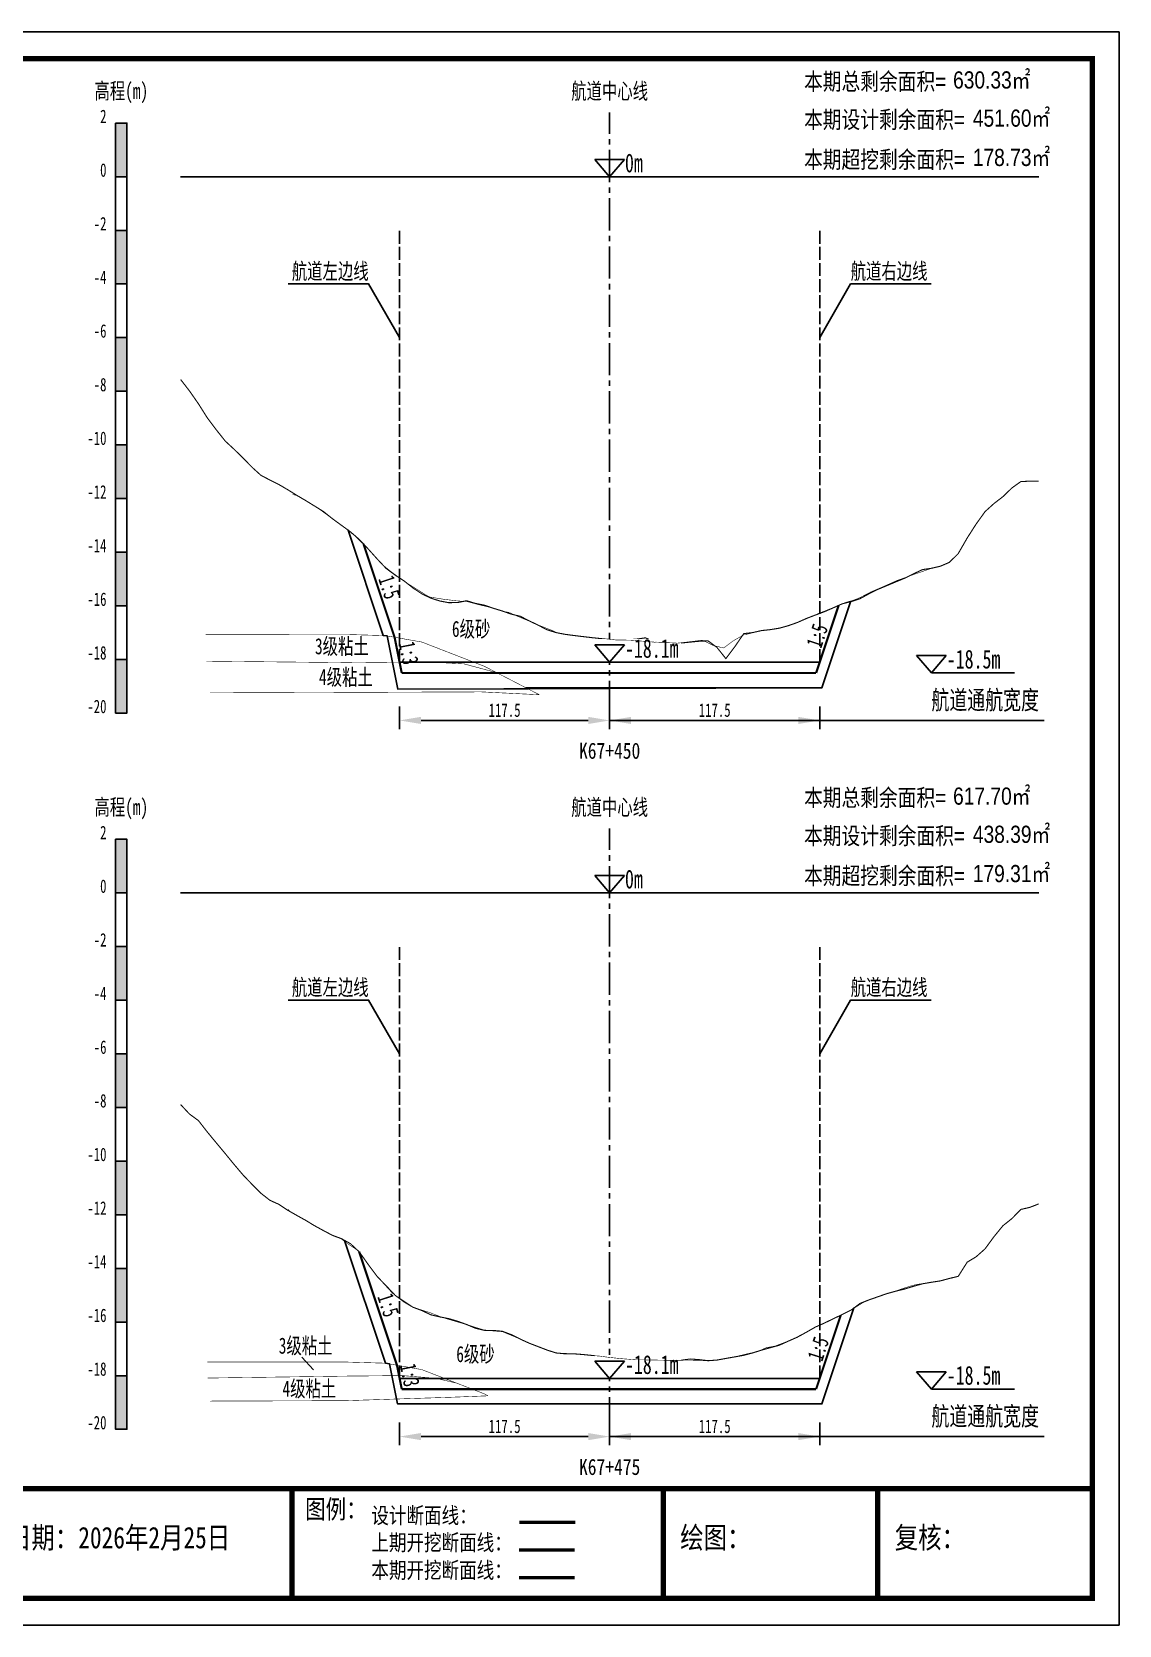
# Model space of a CAD drawing. Header units: millimetres. Extents: x 0 to 2247, y -8564 to 0.
# Drawn here: x 217.3 to 420, y -297 to 0 of the extents above; entities that cross this region are included whole.
import ezdxf
from ezdxf.enums import TextEntityAlignment as Align

# ---------------------------------------------------------------- set-up
doc = ezdxf.new("R2010")
doc.units = ezdxf.units.MM
for name, pattern in [('ACAD_ISO02W100', [15, 12, -3]), ('ACAD_ISO05W100', [33, 24, -3, 0, -3, 0, -3]), ('CENTER2', [1.125, 0.75, -0.125, 0.125, -0.125])]:
    doc.linetypes.add(name, pattern=pattern)
for name, color, linetype in [('0-航道左右边线标注', 8, 'Continuous'), ('1-疏浚底高', 7, 'Continuous'), ('1-通航宽度', 7, 'Continuous'), ('1-通航底高', 7, 'Continuous'), ('202602', 1, 'Continuous'), ('DMX', 20, 'Continuous'), ('L1', 7, 'Continuous'), ('图幅内框线', 24, 'Continuous'), ('图幅外框线', 145, 'Continuous'), ('地质分层', 6, 'Continuous'), ('坡比', 1, 'Continuous'), ('尺寸标注', 1, 'Continuous'), ('开挖线', 4, 'Continuous'), ('标尺', 7, 'Continuous'), ('桩号', 1, 'Continuous'), ('超挖框', 7, 'Continuous'), ('超挖线', 3, 'Continuous'), ('辅助框', 7, 'Continuous'), ('通航底面线', 7, 'ACAD_ISO02W100'), ('面积标注', 2, 'Continuous')]:
    doc.layers.add(name, color=color, linetype=linetype)
doc.styles.get("Standard").update_dxf_attribs({"font": 'arial.ttf'})
doc.styles.add('仿宋', font='仿宋_GB2312.ttf', dxfattribs={"width": 0.8})
doc.styles.add('仿宋GB2312', font='仿宋_GB2312.ttf', dxfattribs={"width": 0.7, "height": 2.5})
doc.styles.add('仿宋体', font='仿宋_GB2312.ttf', dxfattribs={"width": 0.8})
doc.dimstyles.new('2000', dxfattribs={"dimtxt": 3, "dimasz": 2.5, "dimexe": 1.25, "dimexo": 0.625, "dimtad": 1, "dimlfac": 2, "dimtxsty": 'Standard', "dimcen": 2.5, "dimazin": 3, "dimtfac": 1, "dimtmove": 0, "dimatfit": 3, "dimtfill": 1})

# ---------------------------------------------------------------- blocks, each defined once
blk = doc.blocks.new('标尺')
at = {"layer": '标尺', "linetype": 'Continuous'}
for points in [[(-2.116669999959412, 100), (0, 100), (0, 90), (-2.116669999959412, 90)], [(-2.116669999959412, 80), (0, 80), (0, 70), (-2.116669999959412, 70)], [(-2.116669999959412, 60), (0, 60), (0, 50), (-2.116669999959412, 50)], [(-2.116669999959412, 40), (0, 40), (0, 30), (-2.116669999959412, 30)], [(-2.116669999959412, 20), (0, 20), (0, 10), (-2.116669999959412, 10)], [(-2.116669999959412, 0), (0, 0), (0, -10), (-2.116669999959412, -10)]]:
    blk.add_hatch(color=256, dxfattribs=at).paths.add_polyline_path(points)
for p, q in [((-2.116669999959412, -10), (-2.116669999959412, 100)), ((0, -10), (0, 100)), ((-2.116669999959412, 80), (0, 80)), ((-2.116669999959412, 70), (0, 70)), ((-2.116669999959412, 60), (0, 60)), ((-2.116669999959412, 50), (0, 50)), ((-2.116669999959412, 40), (0, 40)), ((-2.116669999959412, 30), (0, 30)), ((-2.116669999959412, 20), (0, 20)), ((-2.116669999959412, 10), (0, 10)), ((-2.116669999959412, 0), (0, 0)), ((-2.116669999959412, -10), (0, -10))]:
    blk.add_line(p, q, dxfattribs=at)
at = {"layer": '标尺'}
for points in [[(-2.116669999959412, 100), (0, 100), (0, 90), (-2.116669999959412, 90)], [(-2.116669999959412, 100), (0, 100), (0, 90), (-2.116669999959412, 90)], [(-2.116669999959412, 80), (0, 80), (0, 70), (-2.116669999959412, 70)], [(-2.116669999959412, 80), (0, 80), (0, 70), (-2.116669999959412, 70)], [(-2.116669999959412, 60), (0, 60), (0, 50), (-2.116669999959412, 50)], [(-2.116669999959412, 60), (0, 60), (0, 50), (-2.116669999959412, 50)], [(-2.116669999959412, 40), (0, 40), (0, 30), (-2.116669999959412, 30)], [(-2.116669999959412, 40), (0, 40), (0, 30), (-2.116669999959412, 30)], [(-2.116669999959412, 20), (0, 20), (0, 10), (-2.116669999959412, 10)], [(-2.116669999959412, 20), (0, 20), (0, 10), (-2.116669999959412, 10)], [(-2.116669999959412, 0), (0, 0), (0, -10), (-2.116669999959412, -10)], [(-2.116669999959412, 0), (0, 0), (0, -10), (-2.116669999959412, -10)]]:
    blk.add_lwpolyline(points, close=True, dxfattribs=at)
at = {"layer": '标尺', "style": '仿宋GB2312', "width": 0.7}
blk.add_text('高程(m)', height=3, dxfattribs=at).set_placement((-1.058334999950601, 106.0000000009313), align=Align.MIDDLE_CENTER)
for s, p in [('2', (-3.816669999971053, 100)), ('0', (-3.816669999971053, 90)), ('-2', (-3.816669999971053, 80)), ('-4', (-3.816669999971053, 70)), ('-6', (-3.816669999971053, 60)), ('-8', (-3.816669999971053, 50)), ('-10', (-3.816669999971053, 40)), ('-12', (-3.816669999971053, 30)), ('-14', (-3.816669999971053, 20)), ('-16', (-3.816669999971053, 10)), ('-18', (-3.816669999971053, 0)), ('-20', (-3.816669999971053, -10))]:
    blk.add_text(s, height=2.5, dxfattribs=at).set_placement(p, align=Align.RIGHT)
blk = doc.blocks.new('疏浚底高')
at = {"layer": '1-疏浚底高'}
for p, q in [((-2.762500616780015, 3.232125726994127), (0, 0)), ((2.762500616838223, 3.232125726994127), (-2.762500616780015, 3.232125726994127)), ((0, 0), (2.762500616838223, 3.232125726994127)), ((-5.9237936512e-06, -6.9327652454e-06), (15.51466270413067, -6.9327652454e-06))]:
    blk.add_line(p, q, dxfattribs=at)
at = {"layer": '1-疏浚底高', "style": '仿宋', "width": 0.7}
blk.add_attdef('疏浚底高', (2.856123796140308, 0.8203236390836535), '', height=3.5, dxfattribs=at)
blk = doc.blocks.new('通航底高')
at = {"layer": '1-通航底高'}
for p, q in [((-2.762494692986364, 3.232132659759372), (5.9237936512e-06, 6.9327652454e-06)), ((2.762506540631874, 3.232132659759372), (-2.762494692986364, 3.232132659759372)), ((5.9237936512e-06, 6.9327652454e-06), (2.762506540631874, 3.232132659759372))]:
    blk.add_line(p, q, dxfattribs=at)
at = {"layer": '1-通航底高', "style": '仿宋', "width": 0.7}
blk.add_attdef('通航底高', (2.856129719933959, 0.8203305718488991), '', height=3.5, dxfattribs=at)
blk = doc.blocks.new('*D176')
at = {"layer": 'Defpoints', "color": 0}
for p in [(325, -117.5), (364.1666666664901, -117.5), (364.1666666664901, -128.3544886988729)]:
    blk.add_point(p, dxfattribs=at)
at = {"layer": '尺寸标注', "color": 0, "lineweight": -2, "ltscale": 0.5}
for p, q in [((325, -125.75), (325, -129.9544886988729)), ((364.1666666664901, -125.75), (364.1666666664901, -129.9544886988729)), ((329, -128.3544886988729), (360.1666666664901, -128.3544886988729))]:
    blk.add_line(p, q, dxfattribs=at)
at = {"layer": '尺寸标注', "color": 0}
for points in [[(329, -127.6878220322062), (329, -129.0211553655396), (325, -128.3544886988729)], [(360.1666666664901, -129.0211553655396), (360.1666666664901, -127.6878220322062), (364.1666666664901, -128.3544886988729)]]:
    blk.add_solid(points, dxfattribs=at)
at = {"layer": '尺寸标注', "color": 0, "insert": (344.583333333245, -126.4580601274444), "char_height": 2.5, "attachment_point": 5, "style": '仿宋GB2312', "bg_fill": 3, "box_fill_scale": 1.1, "bg_fill_color": 257, "bg_fill_transparency": 0}
blk.add_mtext('117.5', dxfattribs=at)
blk = doc.blocks.new('*D177')
at = {"layer": 'Defpoints', "color": 0}
for p in [(325, -251), (364.1666666675769, -251), (364.1666666675769, -261.8544588050427)]:
    blk.add_point(p, dxfattribs=at)
at = {"layer": '尺寸标注', "color": 0, "lineweight": -2, "ltscale": 0.5}
for p, q in [((325, -259.25), (325, -263.4544588050427)), ((364.1666666675769, -259.25), (364.1666666675769, -263.4544588050427)), ((329, -261.8544588050427), (360.1666666675769, -261.8544588050427))]:
    blk.add_line(p, q, dxfattribs=at)
at = {"layer": '尺寸标注', "color": 0}
for points in [[(329, -261.187792138376), (329, -262.5211254717093), (325, -261.8544588050427)], [(360.1666666675769, -262.5211254717093), (360.1666666675769, -261.187792138376), (364.1666666675769, -261.8544588050427)]]:
    blk.add_solid(points, dxfattribs=at)
at = {"layer": '尺寸标注', "color": 0, "insert": (344.5833333337885, -259.9580302336141), "char_height": 2.5, "attachment_point": 5, "style": '仿宋GB2312', "bg_fill": 3, "box_fill_scale": 1.1, "bg_fill_color": 257, "bg_fill_transparency": 0}
blk.add_mtext('117.5', dxfattribs=at)
blk = doc.blocks.new('*D190')
at = {"layer": 'Defpoints', "color": 0}
for p in [(285.833333333811, -117.5), (325, -117.5), (325, -128.35454206967)]:
    blk.add_point(p, dxfattribs=at)
at = {"layer": '尺寸标注', "color": 0, "lineweight": -2, "ltscale": 0.5}
for p, q in [((285.833333333811, -125.75), (285.833333333811, -129.95454206967)), ((325, -125.75), (325, -129.95454206967)), ((289.833333333811, -128.35454206967), (321, -128.35454206967))]:
    blk.add_line(p, q, dxfattribs=at)
at = {"layer": '尺寸标注', "color": 0}
for points in [[(289.833333333811, -127.6878754030034), (289.833333333811, -129.0212087363367), (285.833333333811, -128.35454206967)], [(321, -129.0212087363367), (321, -127.6878754030034), (325, -128.35454206967)]]:
    blk.add_solid(points, dxfattribs=at)
at = {"layer": '尺寸标注', "color": 0, "insert": (305.4166666669055, -126.4581134982415), "char_height": 2.5, "attachment_point": 5, "style": '仿宋GB2312', "bg_fill": 3, "box_fill_scale": 1.1, "bg_fill_color": 257, "bg_fill_transparency": 0}
blk.add_mtext('117.5', dxfattribs=at)
blk = doc.blocks.new('*D191')
at = {"layer": 'Defpoints', "color": 0}
for p in [(285.83333333351, -251), (325, -251), (325, -261.8545121865845)]:
    blk.add_point(p, dxfattribs=at)
at = {"layer": '尺寸标注', "color": 0, "lineweight": -2, "ltscale": 0.5}
for p, q in [((285.83333333351, -259.25), (285.83333333351, -263.4545121865845)), ((325, -259.25), (325, -263.4545121865845)), ((289.83333333351, -261.8545121865845), (321, -261.8545121865845))]:
    blk.add_line(p, q, dxfattribs=at)
at = {"layer": '尺寸标注', "color": 0}
for points in [[(289.83333333351, -261.1878455199179), (289.83333333351, -262.5211788532512), (285.83333333351, -261.8545121865845)], [(321, -262.5211788532512), (321, -261.1878455199179), (325, -261.8545121865845)]]:
    blk.add_solid(points, dxfattribs=at)
at = {"layer": '尺寸标注', "color": 0, "insert": (305.4166666667549, -259.958083615156), "char_height": 2.5, "attachment_point": 5, "style": '仿宋GB2312', "bg_fill": 3, "box_fill_scale": 1.1, "bg_fill_color": 257, "bg_fill_transparency": 0}
blk.add_mtext('117.5', dxfattribs=at)

msp = doc.modelspace()

# ---------------------------------------------------------------- linework, layer by layer
at = {"layer": '0-航道左右边线标注', "linetype": 'ACAD_ISO02W100', "ltscale": 0.2}
for points in [[(285.833333333811, -117.5), (285.833333333811, -37)], [(364.1666666664901, -117.5), (364.1666666664901, -37)], [(285.8333333335099, -251), (285.8333333335099, -170.5)], [(364.1666666675769, -251), (364.1666666675769, -170.5)]]:
    msp.add_lwpolyline(points, dxfattribs=at)
at = {"layer": '0-航道左右边线标注'}
for points in [[(285.833333333811, -57), (280.0598306419438, -46.99999999998364), (265.0598306419438, -46.99999999993996)], [(364.1666666664901, -57), (369.9401693584154, -47.00000000001636), (384.9401693584155, -47.00000000006002)], [(285.83333333351, -190.5), (280.0598306416429, -180.4999999999836), (265.0598306416429, -180.49999999994)], [(364.1666666675769, -190.5), (369.9401693595023, -180.5000000000164), (384.9401693595023, -180.50000000006)]]:
    msp.add_lwpolyline(points, dxfattribs=at)
at = {"layer": '1-通航宽度'}
for points in [[(325, -128.35), (406, -128.35)], [(325, -261.85), (406, -261.85)]]:
    msp.add_lwpolyline(points, dxfattribs=at)
at = {"layer": 'DMX', "color": 7, "linetype": 'Continuous', "const_width": 0.2}
for points in [[(244.9999999999998, -64.79999999981372), (244.9999999999998, -64.79999999981372), (246.6666666666861, -66.94499999983236), (248.3333333333139, -69.33999999985099), (250, -71.98499999986961), (251.6666666666861, -74.18999999994412), (253.3333333333139, -76.29000000003725), (255, -77.83000000007452), (256.6666666666861, -79.4550000000745), (258.3333333333139, -81.17499999981374), (260, -82.68500000005587), (261.6666666666861, -83.54499999992547), (263.3333333333139, -84.3849999997765), (265, -85.35999999986961), (266.6666666666861, -86.39500000001861), (268.3333333333139, -87.375), (270, -88.39999999990684), (271.6666666666861, -89.43000000016764), (273.3333333333139, -90.77000000001865), (275, -91.9849999998696), (276.6666666666861, -93.18999999994413), (278.3333333333139, -94.625), (280, -96.41500000003722), (281.6666666666861, -98.27000000001865), (283.3333333333139, -100.035000000149), (285, -101.2599999997765), (286.6666666666861, -102.3450000002049), (288.3333333333139, -103.6650000000372), (290, -104.7650000001304), (291.6666666666861, -105.5649999999441), (293.3333333333139, -106.089999999851), (295, -106.4049999997951), (296.6666666666861, -106.3799999998882), (298.3333333333139, -106.0449999999255), (300, -106.5499999998137), (301.6666666666861, -106.875), (303.333333333314, -107.4550000000745), (305, -107.9599999999627), (306.6666666666861, -108.5449999999255), (308.3333333333139, -108.9399999999441), (310, -109.7900000000372), (311.6666666666861, -110.5950000002049), (313.3333333333139, -111.4599999999627), (315, -111.9799999999814), (316.6666666666861, -112.2999999998137), (318.3333333333139, -112.5249999999068), (320, -112.7250000000931), (321.6666666666861, -112.9199999999255), (323.3333333333139, -113.0950000002049), (325, -113.2650000001304), (326.6666666666861, -113.3500000000931), (328.333333333314, -113.3450000002049), (330, -113.1949999998323), (331.6666666666861, -112.9599999999627), (333.3333333333139, -113.6749999998137), (335, -114.2549999998882), (336.6666666666861, -114.035000000149), (338.3333333333139, -113.9199999999255), (340, -113.7549999998882), (341.6666666666861, -113.5950000002049), (343.3333333333139, -113.5099999997765), (345, -114.7349999998696), (346.6666666666861, -116.8300000000745), (348.3333333333139, -114.625), (350, -112.1800000001676), (351.6666666666861, -111.9799999999814), (353.333333333314, -111.6049999999813), (355, -111.4249999998137), (356.6666666666861, -111.1499999999068), (358.3333333333139, -110.6899999999441), (360, -110.1000000000931), (361.6666666666861, -109.3599999998696), (363.3333333333139, -108.7200000002049), (365, -108.1049999999813), (366.6666666666861, -107.375), (368.3333333333139, -106.6299999998882), (370, -106.214999999851), (371.6666666666861, -105.6699999999255), (373.3333333333139, -104.7599999997764), (375, -103.9300000001676), (376.6666666666861, -103.2349999998696), (378.333333333314, -102.535000000149), (380, -101.8500000000931), (381.6666666666861, -101.0200000000186), (383.3333333333139, -100.2400000002235), (385, -99.99500000011179), (386.6666666666861, -99.6099999998696), (388.3333333333139, -98.89500000001865), (390, -97.25000000000001), (391.6666666666861, -94.35000000009312), (393.3333333333139, -91.75), (395, -89.43000000016764), (396.6666666666861, -87.91999999992547), (398.3333333333139, -86.64000000013039), (400, -85.02000000001863), (401.6666666666861, -83.83499999996272), (403.3333333333139, -83.75), (404.9999999999998, -83.77499999990687)], [(244.9999999999998, -199.9550000000745), (244.9999999999998, -199.9550000000745), (246.6666666666861, -201.7349999998696), (248.3333333333139, -202.9550000000745), (250, -205.1000000000931), (251.6666666666861, -207.1150000002235), (253.3333333333139, -209.1099999998696), (255, -211.1499999999069), (256.6666666666861, -213.1099999998696), (258.3333333333139, -214.8450000002049), (260, -216.5150000001304), (261.6666666666861, -217.814999999944), (263.3333333333139, -218.5649999999441), (265, -219.6749999998137), (266.6666666666861, -220.6200000001118), (268.3333333333139, -221.5499999998137), (270, -222.560000000056), (271.6666666666861, -223.4700000002049), (273.3333333333139, -224.3500000000931), (275, -224.9599999999627), (276.6666666666861, -225.8900000001304), (278.3333333333139, -227.4399999999441), (280, -229.7949999999255), (281.6666666666861, -232.0249999999069), (283.3333333333139, -233.7400000002235), (285, -235.5049999998882), (286.6666666666861, -236.75), (288.3333333333139, -237.7400000002235), (290, -238.3599999998696), (291.6666666666861, -239.1549999997951), (293.3333333333139, -239.5400000000373), (295, -239.8650000002235), (296.6666666666861, -240.3599999998696), (298.3333333333139, -240.9599999999628), (300, -241.6650000000373), (301.6666666666861, -242.0499999998138), (303.333333333314, -242.0699999998324), (305, -242.2250000000931), (306.6666666666861, -242.8549999999814), (308.3333333333139, -243.6800000001676), (310, -244.4449999998324), (311.6666666666861, -245.0800000000745), (313.3333333333139, -245.7250000000931), (315, -246.2599999997765), (316.6666666666861, -246.4150000000373), (318.3333333333139, -246.4249999998137), (320, -246.5550000001676), (321.6666666666861, -246.7200000002049), (323.3333333333139, -246.8900000001304), (325, -247.0550000001676), (326.6666666666861, -247.2999999998137), (328.333333333314, -247.3950000000186), (330, -247.535000000149), (331.6666666666861, -247.5950000002049), (333.3333333333139, -247.5299999997951), (335, -247.5649999999441), (336.6666666666861, -247.689999999944), (338.3333333333139, -247.6200000001118), (340, -247.3950000000186), (341.6666666666861, -247.5049999998883), (343.3333333333139, -247.7099999999627), (345, -247.589999999851), (346.6666666666861, -247.285000000149), (348.3333333333139, -246.9950000001118), (350, -246.7000000001863), (351.6666666666861, -246.2549999998882), (353.333333333314, -245.7349999998696), (355, -245.2700000000186), (356.6666666666861, -244.8100000000559), (358.3333333333139, -244.0499999998138), (360, -243.3199999998324), (361.6666666666861, -242.4049999997951), (363.3333333333139, -241.4500000001863), (365, -240.714999999851), (366.6666666666861, -239.9049999997951), (368.3333333333139, -239.1099999998696), (370, -238.285000000149), (371.6666666666861, -237.0400000000373), (373.3333333333139, -236.3799999998883), (375, -235.7949999999255), (376.6666666666861, -235.214999999851), (378.333333333314, -234.75), (380, -234.3450000002049), (381.6666666666861, -233.8349999999628), (383.3333333333139, -233.3700000001118), (385, -233.0849999999628), (386.6666666666861, -232.8300000000745), (388.3333333333139, -232.3799999998882), (390, -231.9799999999814), (391.6666666666861, -229.339999999851), (393.3333333333139, -228.3349999999627), (395, -226.8549999999814), (396.6666666666861, -224.5849999999627), (398.3333333333139, -222.5449999999255), (400, -221.2200000002049), (401.6666666666861, -219.5099999997765), (403.3333333333139, -219.1299999998882), (404.9999999999998, -218.4799999999814)]]:
    msp.add_lwpolyline(points, dxfattribs=at)
at = {"layer": 'L1', "linetype": 'CENTER2', "ltscale": 8}
for p, q in [((324.9999999999998, -127), (324.9999999999998, -15)), ((324.9999999999998, -260.4999999990687), (324.9999999999998, -148.4999999990687))]:
    msp.add_line(p, q, dxfattribs=at)
at = {"layer": 'L1'}
for p, q in [((322.2374993832198, -23.76787427277303), (324.9999999999998, -26.99999999976717)), ((327.762500616838, -23.76787427277303), (322.2374993832198, -23.76787427277303)), ((324.9999999999998, -26.99999999976717), (327.762500616838, -23.76787427277303)), ((244.9999999999998, -26.99999999976717), (404.9999999999998, -27.00000000023283)), ((322.2374993832198, -157.2678742718417), (324.9999999999998, -160.4999999988358)), ((327.762500616838, -157.2678742718417), (322.2374993832198, -157.2678742718417)), ((324.9999999999998, -160.4999999988358), (327.762500616838, -157.2678742718417)), ((244.9999999999998, -160.4999999988358), (404.9999999999998, -160.4999999993015))]:
    msp.add_line(p, q, dxfattribs=at)
at = {"layer": '地质分层', "linetype": 'ACAD_ISO05W100', "ltscale": 0.2, "const_width": 0.1, "flags": 128}
for points in [[(249.6882376952419, -112.3184392644834), (275.8333871670184, -112.3285859390162), (283.1682584283408, -112.5446485253051), (289.9828195688315, -113.7433718922548), (301.622025297489, -118.2565056541934), (311.8946193029406, -123.5640833862126)], [(249.807601368313, -117.3079773664884), (275.8333871670184, -117.5785857005976), (286.3420193180208, -117.4793313378468), (293.5157959833741, -117.5755336275324), (297.8488702392206, -117.8160621374845), (303.9226871550781, -119.4451968101784)], [(250.4623225756804, -123.2129295128397), (275.8333871670184, -123.1285856529139), (301.0428702902282, -123.0313325817697), (311.8946193027659, -123.5640833862126)], [(249.9717209488854, -247.9448420122186), (275.8333871670184, -247.9548786696978), (283.1682584283408, -248.1709412559867), (289.9828195688315, -249.3696646229364), (301.622025297489, -253.8827983848751), (302.3369991382351, -254.252206465695)], [(250.0301531333623, -250.9420732938912), (275.8333871670184, -250.5798785504885), (286.3420193180208, -250.4806241877377), (292.6664726933814, -251), (296.4785268394626, -251.8883928307332)], [(250.4623225756804, -255.2392223388888), (275.8333871670184, -255.1548784789629), (295.7759838677593, -254.5077731651254), (302.3369991383515, -254.252206465695)]]:
    msp.add_lwpolyline(points, dxfattribs=at)
at = {"layer": '地质分层'}
msp.add_lwpolyline([(267.6026385225414, -247.0241193925831), (269.7750671953981, -249.4327722294293)], dxfattribs=at)
at = {"layer": '开挖线', "linetype": 'Continuous', "const_width": 0.4, "flags": 128}
for points in [[(284.9033040862753, -112.8498537659673), (279.1043917408555, -95.4531167297072)], [(363.5, -119.5), (367.6948687818949, -106.915393654257)], [(286.2333333331044, -119.5), (284.9033040862753, -112.8498537659673)], [(286.2333333331044, -119.5), (363.5000000002329, -119.5)], [(285.3440692966424, -248.5536798177407), (278.293974914262, -227.4033966702293)], [(363.5, -253), (368.0915576694533, -239.22532699164)], [(286.2333333331044, -253), (285.3440692966424, -248.5536798177407)], [(286.2333333331044, -253), (363.5000000002329, -253)]]:
    msp.add_lwpolyline(points, dxfattribs=at)
at = {"layer": '超挖线', "linetype": 'ACAD_ISO02W100', "ltscale": 0.5, "const_width": 0.2, "flags": 128}
for points in [[(282.7979208256626, -112.5337395267169), (276.2494611111492, -92.88836038327587)], [(364.5833333335468, -122.25), (369.9218466015882, -106.2344601959921)], [(285.5000000330619, -122.5), (283.5213520060831, -112.606759865072)], [(285.5000000330619, -122.5), (309.8351305556416, -122.5)], [(309.3512660451192, -122.25), (364.5833333335468, -122.25)], [(283.2194814079567, -248.1799516942709), (275.5890632799416, -225.2886973102255)], [(364.5833333335468, -255.75), (370.5392809590557, -237.8821571236476)], [(285.4500000330625, -255.75), (283.9621172164456, -248.3105859168446)], [(285.4500000330625, -255.75), (364.5833333335468, -255.75)]]:
    msp.add_lwpolyline(points, dxfattribs=at)
at = {"layer": '辅助框', "color": 24, "true_color": 0x992600, "const_width": 1}
for points in [[(25.00000000259283, -271.5819660233922), (415.0000000025928, -271.5819660233922)], [(265.7794398842551, -271.5819660233922), (265.7794398842551, -292)], [(335.0000000025929, -271.5819660233922), (335.0000000025929, -292)], [(335.0000000025929, -271.5819660233922), (375.0000000025929, -271.5819660233922), (375.0000000025929, -292)]]:
    msp.add_lwpolyline(points, dxfattribs=at)
at = {"layer": '辅助框', "color": 7, "lineweight": 50}
msp.add_lwpolyline([(308.1893024641527, -277.7804354561224), (318.5478020739332, -277.7804354561224)], dxfattribs=at)
at = {"layer": '辅助框', "color": 5, "lineweight": 50}
msp.add_lwpolyline([(308.1174271607373, -282.9436982909517), (318.4759267705189, -282.9436982909517)], dxfattribs=at)
at = {"layer": '辅助框', "color": 1, "lineweight": 50}
msp.add_lwpolyline([(308.1174271607373, -288.106961125781), (318.4759267705189, -288.106961125781)], dxfattribs=at)

# ---------------------------------------------------------------- block references
at = {"layer": '1-疏浚底高'}
for p in [(385, -119.5), (385, -253)]:
    msp.add_blockref('疏浚底高', p, dxfattribs=at).add_auto_attribs({'疏浚底高': '-18.5m'})
at = {"layer": '标尺'}
for p in [(234.9999999999998, -117), (234.9999999999998, -250.4999999990687)]:
    msp.add_blockref('标尺', p, dxfattribs=at)

# ---------------------------------------------------------------- texts
at = {"layer": '0-航道左右边线标注', "style": '仿宋', "width": 0.7}
for p in [(280.0598306419438, -46.99999999998364), (280.0598306416429, -180.4999999999836)]:
    msp.add_text('航道左边线', height=3, dxfattribs=at).set_placement(p, align=Align.BOTTOM_RIGHT)
for p in [(369.9401693584154, -47.00000000001636), (369.9401693595023, -180.5000000000164)]:
    msp.add_text('航道右边线', height=3, dxfattribs=at).set_placement(p, align=Align.BOTTOM_LEFT)
at = {"layer": '1-通航宽度', "style": '仿宋', "width": 0.7}
for p in [(385, -127.35), (385, -260.85)]:
    msp.add_text('航道通航宽度', height=3.5, dxfattribs=at).set_placement(p, align=Align.BOTTOM_LEFT)
at = {"layer": 'L1', "style": '仿宋', "width": 0.7}
for p in [(324.9999999999998, -11.02892156084999), (324.9999999999998, -144.5289215599187)]:
    msp.add_text('航道中心线', height=3, dxfattribs=at).set_placement(p, align=Align.MIDDLE_CENTER)
for p in [(327.8561237953252, -26.17966942931526), (327.8561237953252, -159.6796694283839)]:
    msp.add_text('0m ', height=3.5, dxfattribs=at).set_placement(p)
at = {"layer": '地质分层', "linetype": 'Continuous', "style": '仿宋体', "width": 0.7}
for s, p in [('6级砂', (299.1741256838378, -111.2935264863518)), ('3级粘土', (275.0692704782399, -114.5247666205432)), ('4级粘土', (275.8172296836549, -120.2734926987759)), ('3级粘土', (268.3122220331336, -244.8967236967181)), ('6级砂', (299.9836632563184, -246.4610761257609)), ('4级粘土', (269.0038415495146, -252.9138674924543))]:
    msp.add_text(s, height=3, dxfattribs=at).set_placement(p, align=Align.MIDDLE_CENTER)
at = {"layer": '坡比', "style": '仿宋体', "width": 0.7}
for rotation, p in [(288, (283.9012191439588, -103.5190436186803)), (72, (363.7000684038891, -112.5752394679667)), (288, (283.716395017816, -237.3461016607397)), (72, (363.8984184038993, -245.4801894679654))]:
    msp.add_text('1:5', height=3, rotation=rotation, dxfattribs=at).set_placement(p, align=Align.MIDDLE)
at = {"layer": '辅助框', "insert": (268.2275972777437, -273.6319541339569), "char_height": 3.5, "width": 20.65205776894732, "attachment_point": 1, "style": '仿宋'}
msp.add_mtext('{\\C3;图例：}', dxfattribs=at)
at = {"layer": '辅助框', "color": 7, "lineweight": 50, "insert": (280.566039528754, -275.051345709999), "char_height": 3, "width": 26.24716962347822, "attachment_point": 1, "style": '仿宋'}
msp.add_mtext('设计断面线：', dxfattribs=at)
at = {"layer": '辅助框', "lineweight": 0, "char_height": 4, "width": 115.8863471220259, "attachment_point": 1, "style": '仿宋'}
for s, insert in [('{\\fKaiTi|b0|i0|c134|p49;\\W0.8;测量日期：2026年2月25日}', (204.0952987273202, -278.6820425070843)), ('{\\fKaiTi|b0|i0|c134|p49;\\W0.8;绘图：}', (338.1550933720626, -278.6820425070843)), ('{\\fKaiTi|b0|i0|c134|p49;\\W0.8;复核：}', (378.1550933720627, -278.6820425070843))]:
    msp.add_mtext(s, dxfattribs=dict(at, insert=insert))
at = {"layer": '辅助框', "color": 5, "insert": (280.566039528754, -280.0970998634737), "char_height": 3, "width": 26.24716962347822, "attachment_point": 1, "style": '仿宋'}
msp.add_mtext('上期开挖断面线：', dxfattribs=at)
at = {"layer": '辅助框', "color": 1, "insert": (280.566039528754, -285.260362698303), "char_height": 3, "width": 26.24716962347822, "attachment_point": 1, "style": '仿宋'}
msp.add_mtext('本期开挖断面线：', dxfattribs=at)
at = {"layer": '面积标注', "color": 10, "width": 0.8}
for s, p in [('本期总剩余面积=', (361.2486816035465, -10.84630988264803)), ('630.33㎡', (389.0361008598164, -10.56108427460094)), ('本期设计剩余面积=', (361.2486816035465, -17.95665609184607)), ('451.60㎡', (392.727508779194, -17.675958562088)), ('本期超挖剩余面积=', (361.2486816035465, -25.40087470553885)), ('178.73㎡', (392.7148063553572, -25.00210777053008)), ('本期总剩余面积=', (361.2486816035465, -144.3463098817169)), ('617.70㎡', (389.0361008598164, -144.0610842736701)), ('本期设计剩余面积=', (361.2486816035465, -151.456656090915)), ('438.39㎡', (392.727508779194, -151.1759585611569)), ('本期超挖剩余面积=', (361.2486816035465, -158.9008747046077)), ('179.31㎡', (392.7148063553572, -158.502107769598))]:
    msp.add_text(s, height=3.2, dxfattribs=at).set_placement(p)

# ---------------------------------------------------------------- wipeouts: each hides what was drawn before it
for points in [[(319.1678378378378, -135.6059270267944), (319.1678378378378, -132.45187297274038), (330.76729729729726, -132.45187297274038), (330.76729729729726, -135.6059270267944)], [(319.1678378378378, -269.1059270258632), (319.1678378378378, -265.95187297180917), (330.76729729729726, -265.95187297180917), (330.76729729729726, -269.1059270258632)]]:
    msp.add_wipeout(points).dxf.layer = '桩号'

# ---------------------------------------------------------------- next in the draw order: texts
at = {"layer": '桩号', "style": '仿宋', "width": 0.8}
for s, p in [('K67+450', (325, -134.0289000000002)), ('K67+475', (325, -267.5289000000002))]:
    msp.add_text(s, height=3, dxfattribs=at).set_placement(p, align=Align.MIDDLE)

# ---------------------------------------------------------------- next in the draw order: wipeouts: each hides what was drawn before it
for points in [[(338.3219318258416, -117.50000693276519), (322.1304279924807, -117.50000693276519), (322.1304279924807, -113.15101664306346), (338.3219318258416, -113.15101664306346)], [(338.3219377496353, -251), (322.1304339162744, -251), (322.1304339162744, -246.65100971029827), (338.3219377496353, -246.65100971029827)]]:
    msp.add_wipeout(points).dxf.layer = '1-通航底高'

# ---------------------------------------------------------------- next in the draw order: linework, layer by layer
at = {"layer": '202602', "color": 1, "linetype": 'Continuous', "const_width": 0.1}
for points in [[(265.876, -86.25000000000017), (266.609666666667, -86.40000057220516), (268.729666666667, -87.65000057220516), (269.429666666667, -88.10000133514416), (271.099666666667, -89.15000152587908), (272.929666666667, -90.49999904632608), (274.749666666667, -91.7499990463262), (277.5996666666669, -94.04999923706116), (279.1030000000001, -95.5500001907352), (281.5630000000001, -98.10000133514416), (282.616333333333, -99.3000001907352), (284.233, -100.600001335144), (286.896333333333, -102.5499982833861), (287.539666666667, -102.9499979019172), (290.9530000000001, -105.0999994277951), (291.1496666666671, -105.2000017166139), (291.269666666667, -105.249998092651), (291.476333333333, -105.3500003814699), (293.919666666667, -105.7499999999998), (296.3830000000001, -106.0500020980831), (297.506333333333, -106.14999961853), (298.4296666666671, -106.2000007629391), (300.299666666667, -106.6999979019173), (302.756333333333, -107.2999973297122), (303.939666666667, -107.6499958038332), (305.0563333333331, -108.0000038146971), (306.359666666667, -108.2500000000001), (307.273, -108.7000007629389), (310.716333333333, -110.1499958038332), (311.519666666667, -110.5000038146971), (314.436333333333, -111.6500015258789), (315.139666666667, -111.9999999999998), (316.073, -112.150003433228), (318.3563333333331, -112.550003051758), (320.4430000000001, -112.7999992370611), (322.0396666666669, -112.9500026702882), (323.933, -113.0999965667719), (326.1196666666671, -113.3500022888179), (326.806333333333, -113.3500022888179), (328.923, -113.4000034332281), (333.2396666666671, -113.7500019073492), (333.403, -113.8000030517581), (333.606333333333, -113.7500019073492), (337.653, -113.9499969482421), (338.096333333333, -113.8999958038332), (342.333, -113.4000034332281), (344.3796666666671, -114.3999977111821), (346.2530000000001, -114.8499984741211), (348.0696666666671, -113.4999961853031), (349.913, -112.4500007629391), (351.9430000000001, -111.949998855591), (353.039666666667, -111.7000026702882), (354.789666666667, -111.4499969482422), (355.833, -111.3500041961671), (356.716333333333, -111.1499996185301), (359.976333333333, -110.1000041961671), (360.903, -109.7499961853029), (361.963, -109.2999954223631), (363.9663333333329, -108.4000034332281), (365.1496666666671, -107.9500026702882), (367.693, -106.8999977111821), (369.0129999999999, -106.3499994277952), (370.476333333333, -105.9499998092649), (371.7096666666671, -105.4499979019172), (373.7096666666671, -104.3999977111821), (374.6563333333329, -103.9999980926511), (375.593, -103.5999984741211), (378.6263333333329, -102.2500009536742), (380.486333333333, -101.6000003814702), (381.673, -101.14999961853), (385.043, -100.0000019073491), (385.779666666667, -99.84999847412115)], [(265.13, -219.4), (265.246333333333, -219.7999982833862), (266.159666666667, -220.3500013351442), (267.849666666667, -221.2999992370612), (270.129666666667, -222.6000003814703), (271.239666666667, -223.2500009536741), (271.939666666667, -223.6500005722052), (273.249666666667, -224.2500000000003), (274.799666666667, -224.9000005722052), (275.813, -225.6499986648562), (278.013, -227.1499996185302), (280.676333333333, -230.7500009536742), (281.626333333333, -232.000000953674), (284.423, -235.0499992370612), (284.499666666667, -235.1500015258793), (284.5096666666671, -235.1500015258793), (288.333, -237.6999979019172), (288.639666666667, -237.8500013351442), (291.509666666667, -238.7499980926512), (293.806333333333, -239.6499996185302), (297.553, -240.7499961853031), (298.316333333333, -240.950000762939), (299.8596666666671, -241.4500026702881), (301.809666666667, -242.0499973297122), (302.549666666667, -242.0999984741212), (305.016333333333, -242.3000030517581), (308.056333333333, -243.5500030517581), (308.2330000000001, -243.649995803833), (308.729666666667, -243.9000015258792), (312.1263333333331, -245.2999954223632), (313.2530000000001, -245.7000045776373), (315.219666666667, -246.2999992370612), (316.229666666667, -246.2999992370612), (318.419666666667, -246.4500026702881), (319.1730000000001, -246.5000038146972), (321.853, -246.7500000000001), (323.1330000000001, -246.8500022888183), (324.596333333333, -247.0499973297123), (326.429666666667, -247.2500019073492), (327.439666666667, -247.3500041961671), (330.029666666667, -247.5499992370612), (331.0130000000001, -247.5499992370612), (334.276333333333, -247.6000003814703), (336.379666666667, -247.6500015258793), (336.5396666666669, -247.6500015258793), (336.7630000000001, -247.6500015258793), (339.9930000000001, -247.6000003814703), (342.9430000000001, -247.7000026702881), (343.279666666667, -247.7000026702881), (345.2096666666671, -247.5499992370612), (348.0630000000001, -246.9999961853031), (348.656333333333, -246.9000034332283), (349.093, -246.8000011444092), (350.5530000000001, -246.4500026702881), (352.103, -246.100004196167), (352.833, -245.8999996185302), (354.166333333333, -245.2999954223632), (355.926333333333, -244.9499969482422), (358.053, -244.1499977111821), (359.516333333333, -243.5000019073491), (363.016333333333, -241.649997711182), (363.599666666667, -241.3500003814703), (366.6563333333329, -239.9000005722052), (367.409666666667, -239.5500020980832), (367.549666666667, -239.500000953674), (367.7096666666671, -239.3999986648561), (370.529666666667, -237.9499988555912), (372.616333333333, -236.649997711182), (373.573, -236.299999237061), (376.586333333333, -235.3000001907352), (377.546333333333, -234.9999980926511), (379.523, -234.3000011444092), (381.5796666666671, -233.6500005722052), (382.559666666667, -233.4500007629392), (384.306333333333, -233.1999998092653), (385.656333333333, -233), (385.9463333333329, -232.9499988555912), (386.1263333333329, -232.9499988555912), (386.3896666666671, -232.9499988555912)]]:
    msp.add_lwpolyline(points, dxfattribs=at)
at = {"layer": '通航底面线', "linetype": 'Continuous', "ltscale": 0.5}
for points in [[(285.8333333333139, -117.5), (325, -117.5), (364.1666666666861, -117.5)], [(285.8333333333139, -251), (325, -251), (364.1666666666861, -251)]]:
    msp.add_lwpolyline(points, dxfattribs=at)

# ---------------------------------------------------------------- next in the draw order: block references
at = {"layer": '1-通航底高'}
for p in [(325, -117.5), (325, -251)]:
    msp.add_blockref('通航底高', p, dxfattribs=at).add_auto_attribs({'通航底高': '-18.1m'})

# ---------------------------------------------------------------- next in the draw order: dimensions: what is measured, and where the dimension line sits
at = {"layer": '尺寸标注', "ltscale": 0.5}
for p1, p2, distance, picture, middle in [((325, -117.5), (364.1666666664901, -117.5), -10.854488698872899, '*D176', (344.583333333245, -126.4580601274444)), ((325, -251), (364.1666666675769, -251), -10.854458805042725, '*D177', (344.5833333337885, -259.9580302336141))]:
    dim = msp.add_aligned_dim(p1=p1, p2=p2, distance=distance, dimstyle='2000', override={"dimtxt": 3.5, "dimasz": 4, "dimexe": 1.6, "dimexo": 8.25, "dimlfac": 3, "dimtxsty": '仿宋GB2312'}, dxfattribs=at)
    dim.commit()
    dim.dimension.update_dxf_attribs({"geometry": picture, "text_midpoint": middle})

# ---------------------------------------------------------------- next in the draw order: dimensions: what is measured, and where the dimension line sits
for p1, p2, distance, picture, middle in [((285.833333333811, -117.5), (325, -117.5), -10.854542069670003, '*D190', (305.4166666669055, -126.4581134982415)), ((285.83333333351, -251), (325, -251), -10.854512186584486, '*D191', (305.4166666667549, -259.958083615156))]:
    dim = msp.add_aligned_dim(p1=p1, p2=p2, distance=distance, dimstyle='2000', override={"dimtxt": 3.5, "dimasz": 4, "dimexe": 1.6, "dimexo": 8.25, "dimlfac": 3, "dimtxsty": '仿宋GB2312'}, dxfattribs=at)
    dim.commit()
    dim.dimension.update_dxf_attribs({"geometry": picture, "text_midpoint": middle})

# ---------------------------------------------------------------- next in the draw order: linework, layer by layer
at = {"layer": '图幅内框线', "const_width": 1}
msp.add_lwpolyline([(415.0000000025928, -292), (415.0000000025928, -5), (25.00000000259283, -5), (25.00000000259283, -292)], close=True, dxfattribs=at)
at = {"layer": '图幅外框线'}
msp.add_lwpolyline([(2.5928273e-09, 0), (420.0000000025928, 0), (420.0000000025928, -297), (2.5928273e-09, -297)], close=True, dxfattribs=at)
at = {"layer": '超挖框'}
for points in [[(276.2494611111492, -92.88836038327644), (282.7979208256626, -112.5337395267161), (283.5213520060831, -112.6067598650716), (285.5000000330619, -122.5), (364.5833333335468, -122.25), (369.9218466015645, -106.2344601960631)], [(275.5890632799416, -225.288697310225), (283.2194814079567, -248.1799516942701), (283.9621172164456, -248.3105859168445), (285.4500000330625, -255.75), (364.5833333335468, -255.75), (370.5392809590311, -237.8821571237222)]]:
    msp.add_lwpolyline(points, dxfattribs=at)

# ---------------------------------------------------------------- next in the draw order: texts
at = {"layer": '坡比', "style": '仿宋体', "width": 0.7}
for p in [(287.5294837870472, -115.7827132425846), (287.7498645562841, -250.3846170887391)]:
    msp.add_text('1:3', height=3, rotation=281, dxfattribs=at).set_placement(p, align=Align.MIDDLE)

doc.saveas('drawing.dxf')
